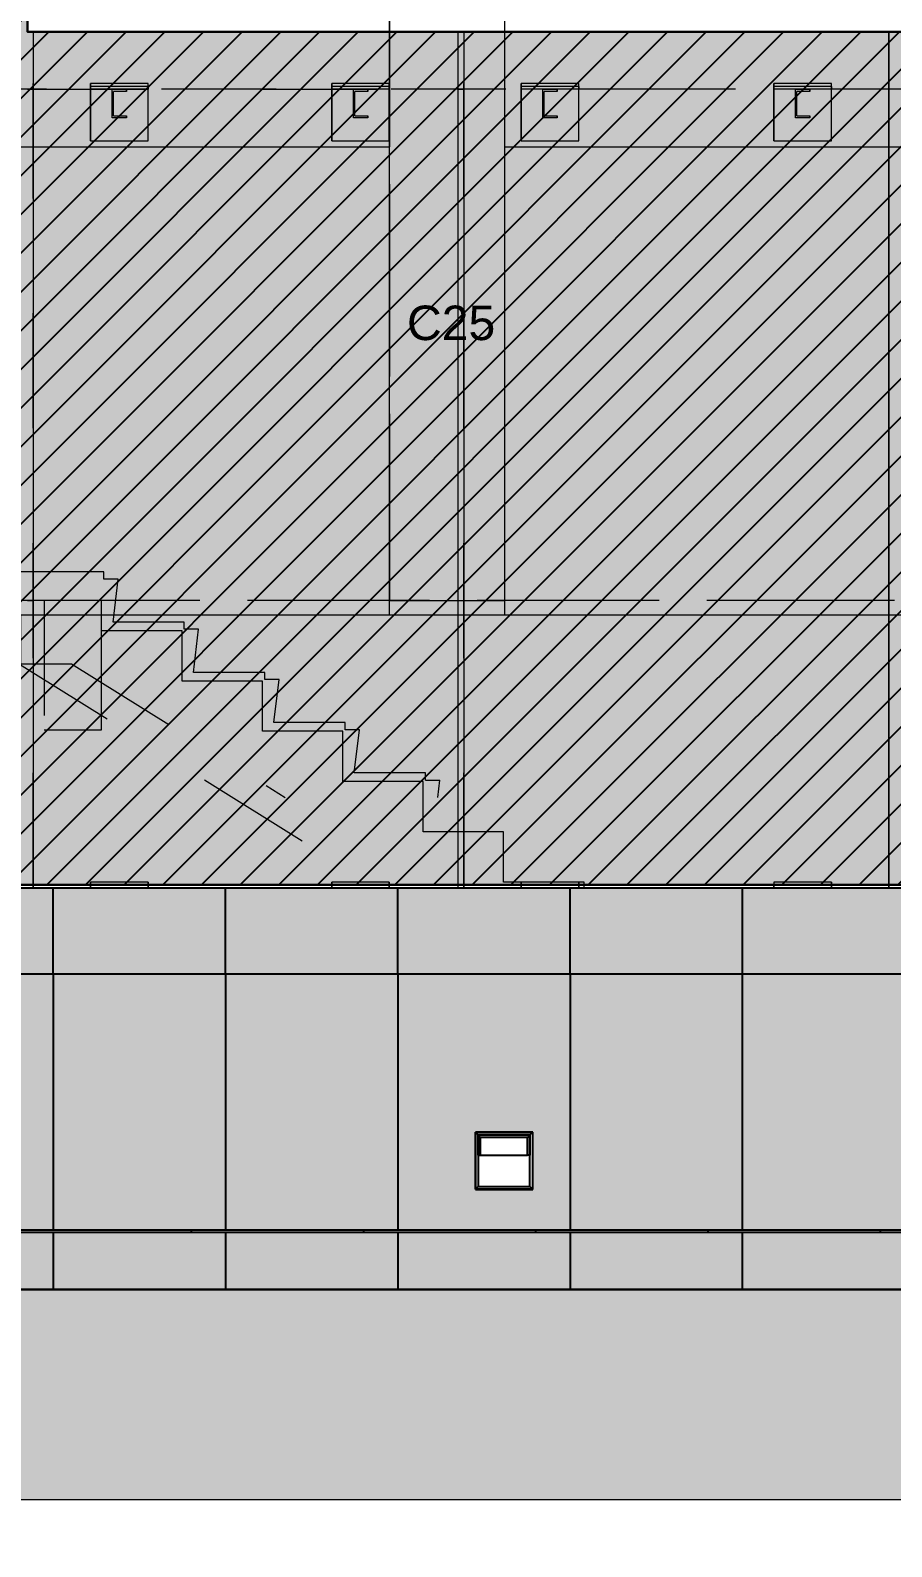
# Model space of a CAD drawing. Header units: millimetres. Extents: x 652937 to 1670132, y 1473552 to 2851037.
# Drawn here: x 836724 to 839724, y 1512327 to 1517605 of the extents above; entities that cross this region are included whole.
import ezdxf
from ezdxf.xclip import XClip

# ---------------------------------------------------------------- set-up
doc = ezdxf.new("R2010")
doc.units = ezdxf.units.MM
doc.header["$XCLIPFRAME"] = 0
for name, pattern in [('TA_GL_005.00000', [13.75, 5, -1.25, 1.25, -1.25, 5]), ('XKITLINE00', [0]), ('XKITLINE02', [4, 2, -2])]:
    doc.linetypes.add(name, pattern=pattern)
doc.layers.get('Defpoints').update_dxf_attribs({"color": 255})
for name, color, linetype in [('000 - 0_HIDE_OBJ_FRAMING_DEF_SUB_1', 1, 'Continuous'), ('000 - 0_SYM_DWG_GRIDLINE_MAIN_COLOR_251', 251, 'Continuous'), ('000 - CONCRETE_COL_WIPEOUT_', 250, 'Continuous'), ('000 - CONCRETE_WALL_MAIN_COLOR_2', 1, 'Continuous'), ('000 - H A T C H', 9, 'Continuous'), ('CVA044__', 2, 'Continuous')]:
    doc.layers.add(name, color=color, linetype=linetype)
for name, color, linetype, lineweight in [('A-230-M_FLOOR', 2, 'Continuous', 25), ('Part', 2, 'Continuous', 0), ('Vertical Circulation', 7, 'Continuous', 9)]:
    doc.layers.add(name, color=color, linetype=linetype, lineweight=lineweight)
doc.styles.add('Arial', font='arial.ttf')
doc.styles.add('TA', font='', dxfattribs={"height": 4.5})
doc.styles.get('TA').set_extended_font_data('Cordia New')
pattern_1 = [(0, (12873.17, 0), (35.282, 70.564), [7.823, -62.741])]

# ---------------------------------------------------------------- blocks, each defined once
blk = doc.blocks.new('*U6164')
at = {"layer": '000 - 0_SYM_DWG_GRIDLINE_MAIN_COLOR_251', "linetype": 'ByBlock', "ltscale": 5}
blk.add_line((200, 0), (-30071, 0), dxfattribs=at)
at = {"style": 'TA', "flags": 1}
blk.add_attdef('LOCATION', (6, -6), '', height=4.5, rotation=270, dxfattribs=at)
blk = doc.blocks.new('W-1-PP18-ST_ENT3_REV02_20260413-044638_PP18_ENT3_ELE2-DIMS-2')
at = {"color": 6, "linetype": 'TA_GL_005.00000', "rotation": 180}
for p in [(-7244, 102450), (-7244, 100920)]:
    blk.add_blockref('*U6164', p, dxfattribs=at)
blk = doc.blocks.new('*A22151706')
at = {"layer": 'Part', "linetype": 'XKITLINE00', "lineweight": 0}
for p, q in [((753.652682, 12.218115), (753.552682, 12.218115)), ((768.652682, 12.218115), (768.552682, 12.218115))]:
    blk.add_line(p, q, dxfattribs=at)
at = {"layer": 'Part', "linetype": 'XKITLINE02', "lineweight": 0}
blk.add_line((768.552682, 12.218115), (753.652682, 12.218115), dxfattribs=at)
blk = doc.blocks.new('*A25782069')
at = {"layer": 'Part', "linetype": 'XKITLINE02', "lineweight": 0}
for p, q in [((752.479236, 12.718115), (752.479227, 12.718115)), ((753.552682, 12.718115), (752.479227, 12.718115)), ((752.479227, 12.718115), (752.479227, 11.968115)), ((754.884227, 12.718115), (753.652682, 12.718115)), ((754.884236, 12.718115), (754.884227, 12.718115)), ((754.884227, 12.593115), (754.884227, 12.718115)), ((754.884236, 12.593115), (754.884227, 12.593115)), ((755.134227, 12.593115), (754.884227, 12.593115)), ((755.044227, 11.843115), (755.134227, 12.593115)), ((755.134236, 12.593115), (755.134227, 12.593115)), ((752.479236, 11.968115), (752.479227, 11.968115)), ((752.479227, 11.968115), (753.429227, 11.968115)), ((753.429236, 11.968115), (753.429227, 11.968115)), ((753.429227, 11.968115), (753.429227, 11.118115)), ((755.044236, 11.843115), (755.044227, 11.843115)), ((756.284227, 11.843115), (755.044227, 11.843115)), ((756.284236, 11.843115), (756.284227, 11.843115)), ((756.284227, 11.718115), (756.284227, 11.843115)), ((756.284236, 11.718115), (756.284227, 11.718115)), ((756.534227, 11.718115), (756.284227, 11.718115)), ((756.444227, 10.968115), (756.534227, 11.718115)), ((756.534236, 11.718115), (756.534227, 11.718115)), ((753.429236, 11.118115), (753.429227, 11.118115)), ((753.429227, 11.118115), (754.31743, 11.118115)), ((754.31744, 11.118115), (754.31743, 11.118115)), ((754.31743, 11.118115), (758.040368, 8.791279)), ((756.444236, 10.968115), (756.444227, 10.968115)), ((757.684227, 10.968115), (756.444227, 10.968115)), ((757.684236, 10.968115), (757.684227, 10.968115)), ((757.684227, 10.843115), (757.684227, 10.968115)), ((757.684236, 10.843115), (757.684227, 10.843115)), ((757.934227, 10.843115), (757.684227, 10.843115)), ((757.844227, 10.093115), (757.934227, 10.843115)), ((757.934236, 10.843115), (757.934227, 10.843115)), ((757.844236, 10.093115), (757.844227, 10.093115)), ((759.084227, 10.093115), (757.844227, 10.093115)), ((759.084236, 10.093115), (759.084227, 10.093115)), ((759.084227, 9.968115), (759.084227, 10.093115)), ((759.084236, 9.968115), (759.084227, 9.968115)), ((759.334227, 9.968115), (759.084227, 9.968115)), ((759.244227, 9.218115), (759.334227, 9.968115)), ((759.334236, 9.968115), (759.334227, 9.968115)), ((759.244236, 9.218115), (759.244227, 9.218115)), ((760.484227, 9.218115), (759.244227, 9.218115)), ((760.484236, 9.218115), (760.484227, 9.218115)), ((760.484227, 9.093115), (760.484227, 9.218115)), ((760.484236, 9.093115), (760.484227, 9.093115)), ((760.484227, 9.093115), (760.734227, 9.093115)), ((760.698006, 8.791279), (760.734227, 9.093115)), ((760.734236, 9.093115), (760.734227, 9.093115))]:
    blk.add_line(p, q, dxfattribs=at)
at = {"layer": 'Part', "linetype": 'XKITLINE00', "lineweight": 0}
blk.add_line((753.652682, 12.718115), (753.552682, 12.718115), dxfattribs=at)
blk = doc.blocks.new('15')
at = {"layer": 'Part', "color": 253, "linetype": 'XKITLINE00', "lineweight": 0}
for points in [[(663602.6229, 1524496.0208), (663602.6229, 1524498.6862), (663601.1429, 1524498.6862), (663601.1429, 1524496.0208)], [(663604.1229, 1524496.0208), (663604.1229, 1524498.6862), (663602.6429, 1524498.6862), (663602.6429, 1524496.0208)]]:
    blk.add_lwpolyline(points, dxfattribs=at)
at = {"lineweight": 0, "xscale": 0.2, "yscale": 0.2, "zscale": 0.2}
for name in ['*A25782069', '*A22151706']:
    blk.add_blockref(name, (663450.4123, 1524494.2626), dxfattribs=at)
blk = doc.blocks.new('W-1-PP18-ST_ENT3_REV02_20260413-214324_PP18_ENT3_SE_ELE4-1')
at = {"layer": 'A-230-M_FLOOR', "color": 4, "lineweight": 9}
for points in [[(15305, 103500), (15305, 114420)], [(15705, 114420), (15705, 103500)]]:
    blk.add_lwpolyline(points, dxfattribs=at)
at = {"layer": 'A-230-M_FLOOR', "color": 3, "lineweight": 9}
blk.add_lwpolyline([(-6890, 97770), (-6890, 102450), (4915, 102450), (4915, 103500), (20210, 103500)], dxfattribs=at)
at = {"layer": 'Part', "color": 1, "linetype": 'XKITLINE00', "lineweight": 0}
for p, q in [((11575, 105130), (15305, 105130)), ((15705, 105130), (19810.3, 105130))]:
    blk.add_line(p, q, dxfattribs=at)
at = {"layer": 'Vertical Circulation', "color": 4, "xscale": 1000, "yscale": 1000, "zscale": 1000}
blk.add_blockref('15', (-663587079.2, -1524393156.2), dxfattribs=at)
at = {"layer": 'CVA044__', "color": 3, "style": 'Arial'}
blk.add_text('C25', height=120, dxfattribs=at).set_placement((15365.5, 104456.7))
blk = doc.blocks.new('*A42894813')
at = {"layer": 'Part', "linetype": 'XKITLINE02', "lineweight": 0}
for p, q in [((110.097119, -110.070099), (74.365186, -110.070099)), ((81.865186, -110.070099), (89.265361, -110.070099)), ((96.765361, -110.070099), (89.365186, -110.070099))]:
    blk.add_line(p, q, dxfattribs=at)
at = {"layer": 'Part', "linetype": 'XKITLINE00', "lineweight": 0}
for p, q in [((81.765361, -110.070099), (81.865186, -110.070099)), ((89.265361, -110.070099), (89.365186, -110.070099)), ((96.865186, -110.070099), (96.765361, -110.070099))]:
    blk.add_line(p, q, dxfattribs=at)
blk = doc.blocks.new('*A42904814')
at = {"layer": 'Part', "linetype": 'XKITLINE02', "lineweight": 0}
for p, q in [((111.597173, -118.970099), (74.365186, -118.970099)), ((96.765361, -118.970099), (81.865186, -118.970099))]:
    blk.add_line(p, q, dxfattribs=at)
at = {"layer": 'Part', "linetype": 'XKITLINE00', "lineweight": 0}
for p, q in [((81.765362, -118.970099), (81.865186, -118.970099)), ((96.865186, -118.970099), (96.765361, -118.970099))]:
    blk.add_line(p, q, dxfattribs=at)
blk = doc.blocks.new('*A42934817')
at = {"layer": 'Part', "linetype": 'XKITLINE02', "lineweight": 0}
for p, q in [((83.057733, -118.970099), (69.122044, -118.970099)), ((83.057191, -119.495099), (83.057191, -118.970099)), ((84.457733, -119.495099), (83.057191, -119.495099)), ((84.457191, -120.370099), (84.457191, -119.495099)), ((81.458691, -119.970099), (100.461741, -131.847007)), ((85.857733, -120.370099), (84.457191, -120.370099)), ((85.857191, -121.245099), (85.857191, -120.370099)), ((87.257733, -121.245099), (85.857191, -121.245099)), ((87.25719, -122.120099), (87.25719, -121.245099)), ((88.657733, -122.120099), (87.25719, -122.120099)), ((88.65719, -122.995099), (88.65719, -122.120099)), ((90.057733, -122.995099), (88.65719, -122.995099)), ((90.05719, -123.870099), (90.05719, -122.995099)), ((91.457733, -123.870099), (90.05719, -123.870099)), ((91.45719, -124.745099), (91.45719, -123.870099)), ((92.857733, -124.745099), (91.45719, -124.745099)), ((92.85719, -125.620099), (92.85719, -124.745099)), ((94.257733, -125.620099), (92.85719, -125.620099)), ((94.25719, -126.495099), (94.25719, -125.620099)), ((95.657733, -126.495099), (94.25719, -126.495099)), ((95.65719, -127.370099), (95.65719, -126.495099)), ((97.057733, -127.370099), (95.65719, -127.370099))]:
    blk.add_line(p, q, dxfattribs=at)
blk = doc.blocks.new('*A42944818')
at = {"layer": 'Part', "linetype": 'XKITLINE00', "lineweight": 0}
for p, q in [((81.865186, -109.070099), (89.265336, -109.070099)), ((81.865186, -109.070099), (81.865186, -123.970099)), ((89.265186, -123.970099), (89.265186, -109.070099)), ((89.265336, -123.970099), (89.265336, -109.070099)), ((81.865186, -123.970099), (89.265336, -123.970099))]:
    blk.add_line(p, q, dxfattribs=at)
at = {"layer": 'Part', "linetype": 'XKITLINE02', "lineweight": 0}
for p, q in [((81.865336, -109.070099), (81.865186, -109.070099)), ((81.865336, -123.970099), (81.865336, -109.070099)), ((81.865186, -123.970099), (81.865336, -123.970099))]:
    blk.add_line(p, q, dxfattribs=at)
blk = doc.blocks.new('*A42954819')
at = {"layer": 'Part', "linetype": 'XKITLINE02', "lineweight": 0}
for p, q in [((83.865366, -123.920099), (82.865226, -123.920099)), ((82.865226, -123.970099), (82.865226, -123.920099)), ((83.865366, -123.970099), (82.865226, -123.970099)), ((82.865366, -123.970099), (82.865366, -123.920099)), ((83.865226, -123.920099), (83.865366, -123.920099)), ((83.865226, -123.970099), (83.865226, -123.920099)), ((83.865366, -123.970099), (83.865226, -123.970099)), ((83.865366, -123.920099), (83.865366, -123.970099))]:
    blk.add_line(p, q, dxfattribs=at)
blk = doc.blocks.new('*A42964820')
at = {"layer": 'Part', "linetype": 'XKITLINE02', "lineweight": 0}
for p, q in [((83.865403, -123.870099), (82.865391, -123.870099)), ((82.865391, -123.870099), (82.865391, -123.970099)), ((82.865403, -124.870099), (82.865403, -123.870099)), ((83.865391, -123.870099), (83.865391, -123.970099)), ((83.865403, -124.870099), (83.865403, -123.870099))]:
    blk.add_line(p, q, dxfattribs=at)
at = {"layer": 'Part', "linetype": 'XKITLINE00', "lineweight": 0}
for p, q in [((82.865391, -123.970099), (82.865391, -124.870099)), ((83.865391, -123.970099), (83.865391, -124.870099)), ((82.865391, -124.870099), (83.865403, -124.870099))]:
    blk.add_line(p, q, dxfattribs=at)
blk = doc.blocks.new('*A42974821')
at = {"layer": 'Part', "linetype": 'XKITLINE02', "lineweight": 0}
for p, q in [((83.057737, -118.970099), (82.057195, -118.970099)), ((82.057195, -118.970099), (82.057195, -121.220099)), ((83.057195, -121.220099), (83.057195, -118.970099)), ((82.057195, -121.220099), (83.057737, -121.220099))]:
    blk.add_line(p, q, dxfattribs=at)
blk = doc.blocks.new('*A42984822')
at = {"layer": 'Part', "linetype": 'XKITLINE02', "lineweight": 0}
for p, q in [((83.865609, -110.020099), (82.865409, -110.020099)), ((82.865409, -110.070099), (82.865409, -110.020099)), ((82.865609, -110.070099), (82.865609, -110.020099)), ((83.865409, -110.020099), (83.865609, -110.020099)), ((83.865409, -110.070099), (83.865409, -110.020099)), ((83.865609, -110.020099), (83.865609, -110.070099)), ((83.865609, -110.070099), (82.865409, -110.070099)), ((83.865609, -110.070099), (83.865409, -110.070099))]:
    blk.add_line(p, q, dxfattribs=at)
blk = doc.blocks.new('*A42994823')
at = {"layer": 'Part', "linetype": 'XKITLINE02', "lineweight": 0}
for p, q in [((83.865368, -109.970099), (82.865356, -109.970099)), ((82.865356, -109.970099), (82.865356, -110.970099)), ((82.865368, -110.970099), (82.865368, -109.970099)), ((83.865356, -110.970099), (83.865356, -109.970099)), ((83.865368, -110.970099), (83.865368, -109.970099)), ((82.865356, -110.970099), (83.865368, -110.970099))]:
    blk.add_line(p, q, dxfattribs=at)
blk = doc.blocks.new('*A44064930')
at = {"layer": 'Part', "linetype": 'XKITLINE00', "lineweight": 0}
for p, q in [((89.365186, -109.070099), (96.765336, -109.070099)), ((89.365186, -109.070099), (89.365186, -123.970099)), ((96.765186, -123.970099), (96.765186, -109.070099)), ((96.765336, -109.070099), (96.765336, -123.970099)), ((96.765336, -123.970099), (89.365186, -123.970099))]:
    blk.add_line(p, q, dxfattribs=at)
at = {"layer": 'Part', "linetype": 'XKITLINE02', "lineweight": 0}
for p, q in [((89.365336, -109.070099), (89.365186, -109.070099)), ((89.365336, -123.970099), (89.365336, -109.070099)), ((89.365186, -123.970099), (89.365336, -123.970099))]:
    blk.add_line(p, q, dxfattribs=at)
blk = doc.blocks.new('*A44074931')
at = {"layer": 'Part', "linetype": 'XKITLINE02', "lineweight": 0}
for p, q in [((95.765366, -123.920099), (94.765226, -123.920099)), ((94.765226, -123.970099), (94.765226, -123.920099)), ((95.765366, -123.970099), (94.765226, -123.970099)), ((94.765366, -123.970099), (94.765366, -123.920099)), ((95.765226, -123.920099), (95.765366, -123.920099)), ((95.765226, -123.970099), (95.765226, -123.920099)), ((95.765366, -123.970099), (95.765226, -123.970099)), ((95.765366, -123.920099), (95.765366, -123.970099))]:
    blk.add_line(p, q, dxfattribs=at)
blk = doc.blocks.new('*A44084932')
at = {"layer": 'Part', "linetype": 'XKITLINE00', "lineweight": 0}
for p, q in [((90.740268, -124.470099), (90.740268, -123.970099)), ((90.765268, -124.007599), (90.990268, -124.007599)), ((90.765268, -124.007599), (90.765268, -124.432599)), ((90.765409, -124.432599), (90.765409, -124.007599)), ((90.990268, -124.007599), (90.990268, -123.970099)), ((90.990409, -124.007599), (90.990268, -124.007599)), ((90.990268, -124.007599), (90.990409, -124.007599)), ((90.990409, -123.970099), (90.990409, -124.007599)), ((90.740268, -124.470099), (90.990268, -124.470099)), ((90.765268, -124.432599), (90.990268, -124.432599)), ((90.990268, -124.432599), (90.990409, -124.432599)), ((90.990409, -124.432599), (90.990268, -124.432599)), ((90.990268, -124.470099), (90.990268, -124.432599)), ((90.990409, -124.470099), (90.990268, -124.470099)), ((90.990268, -124.470099), (90.990409, -124.470099)), ((90.990409, -124.432599), (90.990409, -124.470099))]:
    blk.add_line(p, q, dxfattribs=at)
at = {"layer": 'Part', "linetype": 'XKITLINE02', "lineweight": 0}
for p, q in [((90.740268, -123.970099), (90.990409, -123.970099)), ((90.740409, -124.470099), (90.740409, -123.970099))]:
    blk.add_line(p, q, dxfattribs=at)
blk = doc.blocks.new('*A44094933')
at = {"layer": 'Part', "linetype": 'XKITLINE02', "lineweight": 0}
for p, q in [((91.365366, -123.920099), (90.365226, -123.920099)), ((90.365226, -123.970099), (90.365226, -123.920099)), ((91.365366, -123.970099), (90.365226, -123.970099)), ((90.365366, -123.970099), (90.365366, -123.920099)), ((91.365226, -123.920099), (91.365366, -123.920099)), ((91.365226, -123.970099), (91.365226, -123.920099)), ((91.365366, -123.970099), (91.365226, -123.970099)), ((91.365366, -123.920099), (91.365366, -123.970099))]:
    blk.add_line(p, q, dxfattribs=at)
blk = doc.blocks.new('*A44104934')
at = {"layer": 'Part', "linetype": 'XKITLINE02', "lineweight": 0}
for p, q in [((95.765403, -123.870099), (94.765391, -123.870099)), ((94.765391, -123.870099), (94.765391, -123.970099)), ((94.765403, -123.870099), (94.765403, -124.870099)), ((95.765391, -123.870099), (95.765391, -123.970099)), ((95.765403, -124.870099), (95.765403, -123.870099))]:
    blk.add_line(p, q, dxfattribs=at)
at = {"layer": 'Part', "linetype": 'XKITLINE00', "lineweight": 0}
for p, q in [((94.765391, -123.970099), (94.765391, -124.870099)), ((95.765391, -123.970099), (95.765391, -124.870099)), ((94.765391, -124.870099), (95.765403, -124.870099))]:
    blk.add_line(p, q, dxfattribs=at)
blk = doc.blocks.new('*A44114935')
at = {"layer": 'Part', "linetype": 'XKITLINE02', "lineweight": 0}
for p, q in [((91.365403, -123.870099), (90.365391, -123.870099)), ((90.365391, -123.870099), (90.365391, -123.970099)), ((90.365403, -124.870099), (90.365403, -123.870099)), ((91.365391, -123.870099), (91.365391, -123.970099)), ((91.365403, -124.870099), (91.365403, -123.870099))]:
    blk.add_line(p, q, dxfattribs=at)
at = {"layer": 'Part', "linetype": 'XKITLINE00', "lineweight": 0}
for p, q in [((90.365391, -123.970099), (90.365391, -124.870099)), ((91.365391, -123.970099), (91.365391, -124.870099)), ((90.365391, -124.870099), (91.365403, -124.870099))]:
    blk.add_line(p, q, dxfattribs=at)
blk = doc.blocks.new('*A44404964')
at = {"layer": 'Part', "linetype": 'XKITLINE00', "lineweight": 0}
for p, q in [((88.071867, -99.720099), (88.071867, -109.070099)), ((88.071867, -99.720099), (90.071867, -99.720099)), ((90.071867, -99.720099), (90.071867, -109.070099)), ((90.072117, -102.720099), (90.072117, -108.070099)), ((89.265361, -118.970099), (89.365186, -118.970099))]:
    blk.add_line(p, q, dxfattribs=at)
at = {"layer": 'Part', "linetype": 'XKITLINE02', "lineweight": 0}
for p, q in [((88.072117, -99.720099), (88.072117, -118.970099)), ((90.071867, -99.720099), (90.072117, -99.720099)), ((90.071867, -99.720099), (90.072117, -99.720099)), ((90.072117, -99.720099), (90.072117, -102.720099)), ((90.072117, -108.070099), (90.072117, -118.970099)), ((88.071867, -109.070099), (88.071867, -118.970099)), ((90.071867, -109.070099), (90.071867, -118.970099)), ((88.071867, -118.970099), (89.265361, -118.970099)), ((89.365361, -118.970099), (89.365186, -118.970099)), ((89.365186, -118.970099), (90.072117, -118.970099)), ((90.071867, -118.970099), (90.072117, -118.970099))]:
    blk.add_line(p, q, dxfattribs=at)
blk = doc.blocks.new('*A44414965')
at = {"layer": 'Part', "linetype": 'XKITLINE02', "lineweight": 0}
for p, q in [((91.365368, -109.970099), (90.365356, -109.970099)), ((90.365356, -109.970099), (90.365356, -110.970099)), ((90.365368, -110.970099), (90.365368, -109.970099)), ((91.365356, -110.970099), (91.365356, -109.970099)), ((91.365368, -110.970099), (91.365368, -109.970099)), ((90.365356, -110.970099), (91.365368, -110.970099))]:
    blk.add_line(p, q, dxfattribs=at)
blk = doc.blocks.new('*A44424966')
at = {"layer": 'Part', "linetype": 'XKITLINE02', "lineweight": 0}
for p, q in [((95.765368, -109.970099), (94.765356, -109.970099)), ((94.765356, -109.970099), (94.765356, -110.970099)), ((94.765368, -110.970099), (94.765368, -109.970099)), ((95.765356, -110.970099), (95.765356, -109.970099)), ((95.765368, -110.970099), (95.765368, -109.970099)), ((94.765356, -110.970099), (95.765368, -110.970099))]:
    blk.add_line(p, q, dxfattribs=at)
blk = doc.blocks.new('*A44434967')
at = {"layer": 'Part', "linetype": 'XKITLINE02', "lineweight": 0}
for p, q in [((91.365609, -110.020099), (90.365409, -110.020099)), ((90.365409, -110.070099), (90.365409, -110.020099)), ((90.365609, -110.070099), (90.365609, -110.020099)), ((91.365409, -110.020099), (91.365609, -110.020099)), ((91.365409, -110.070099), (91.365409, -110.020099)), ((91.365609, -110.020099), (91.365609, -110.070099)), ((91.365609, -110.070099), (90.365409, -110.070099)), ((91.365609, -110.070099), (91.365409, -110.070099))]:
    blk.add_line(p, q, dxfattribs=at)
blk = doc.blocks.new('*A44444968')
at = {"layer": 'Part', "linetype": 'XKITLINE02', "lineweight": 0}
for p, q in [((95.765609, -110.020099), (94.765408, -110.020099)), ((94.765408, -110.070099), (94.765408, -110.020099)), ((94.765609, -110.070099), (94.765609, -110.020099)), ((95.765408, -110.020099), (95.765609, -110.020099)), ((95.765408, -110.070099), (95.765408, -110.020099)), ((95.765609, -110.020099), (95.765609, -110.070099)), ((95.765609, -110.070099), (94.765408, -110.070099)), ((95.765609, -110.070099), (95.765408, -110.070099))]:
    blk.add_line(p, q, dxfattribs=at)
blk = doc.blocks.new('*A44454969')
at = {"layer": 'Part', "linetype": 'XKITLINE02', "lineweight": 0}
for p, q in [((90.740383, -110.070099), (90.990524, -110.070099)), ((90.740383, -110.570099), (90.740383, -110.070099)), ((90.740524, -110.570099), (90.740524, -110.070099)), ((90.990524, -110.107599), (90.765383, -110.107599)), ((90.765383, -110.532599), (90.765383, -110.107599)), ((90.765524, -110.532599), (90.765524, -110.107599)), ((90.990383, -110.107599), (90.990383, -110.070099)), ((90.990524, -110.070099), (90.990524, -110.107599)), ((90.990524, -110.570099), (90.740383, -110.570099)), ((90.765383, -110.532599), (90.990524, -110.532599)), ((90.990383, -110.570099), (90.990383, -110.532599)), ((90.990524, -110.532599), (90.990524, -110.570099))]:
    blk.add_line(p, q, dxfattribs=at)
blk = doc.blocks.new('*A44464970')
at = {"layer": 'Part', "linetype": 'XKITLINE02', "lineweight": 0}
for p, q in [((95.140383, -110.070099), (95.390524, -110.070099)), ((95.140383, -110.570099), (95.140383, -110.070099)), ((95.140524, -110.570099), (95.140524, -110.070099)), ((95.390524, -110.107599), (95.165383, -110.107599)), ((95.165383, -110.532599), (95.165383, -110.107599)), ((95.165524, -110.532599), (95.165524, -110.107599)), ((95.390383, -110.107599), (95.390383, -110.070099)), ((95.390524, -110.070099), (95.390524, -110.107599)), ((95.390524, -110.570099), (95.140383, -110.570099)), ((95.165383, -110.532599), (95.390524, -110.532599)), ((95.390383, -110.570099), (95.390383, -110.532599)), ((95.390524, -110.532599), (95.390524, -110.570099))]:
    blk.add_line(p, q, dxfattribs=at)
blk = doc.blocks.new('*A44474971')
at = {"layer": 'Part', "linetype": 'XKITLINE02', "lineweight": 0}
for p, q in [((87.440384, -110.070099), (87.690524, -110.070099)), ((87.440384, -110.570099), (87.440384, -110.070099)), ((87.440524, -110.570099), (87.440524, -110.070099)), ((87.690524, -110.107599), (87.465384, -110.107599)), ((87.465384, -110.532599), (87.465384, -110.107599)), ((87.465524, -110.532599), (87.465524, -110.107599)), ((87.690384, -110.107599), (87.690384, -110.070099)), ((87.690524, -110.070099), (87.690524, -110.107599)), ((87.690524, -110.570099), (87.440384, -110.570099)), ((87.465384, -110.532599), (87.690524, -110.532599)), ((87.690384, -110.570099), (87.690384, -110.532599)), ((87.690524, -110.532599), (87.690524, -110.570099))]:
    blk.add_line(p, q, dxfattribs=at)
blk = doc.blocks.new('*A44484972')
at = {"layer": 'Part', "linetype": 'XKITLINE02', "lineweight": 0}
for p, q in [((88.065609, -110.020099), (87.065409, -110.020099)), ((87.065409, -110.070099), (87.065409, -110.020099)), ((87.065609, -110.070099), (87.065609, -110.020099)), ((88.065409, -110.020099), (88.065609, -110.020099)), ((88.065409, -110.070099), (88.065409, -110.020099)), ((88.065609, -110.020099), (88.065609, -110.070099)), ((88.065609, -110.070099), (87.065409, -110.070099)), ((88.065609, -110.070099), (88.065409, -110.070099))]:
    blk.add_line(p, q, dxfattribs=at)
blk = doc.blocks.new('*A44494973')
at = {"layer": 'Part', "linetype": 'XKITLINE02', "lineweight": 0}
for p, q in [((88.065368, -109.970099), (87.065356, -109.970099)), ((87.065356, -109.970099), (87.065356, -110.970099)), ((87.065368, -110.970099), (87.065368, -109.970099)), ((88.065356, -110.970099), (88.065356, -109.970099)), ((88.065368, -110.970099), (88.065368, -109.970099)), ((87.065356, -110.970099), (88.065368, -110.970099))]:
    blk.add_line(p, q, dxfattribs=at)
blk = doc.blocks.new('*A44504974')
at = {"layer": 'Part', "linetype": 'XKITLINE02', "lineweight": 0}
for p, q in [((83.240384, -110.070099), (83.490524, -110.070099)), ((83.240384, -110.570099), (83.240384, -110.070099)), ((83.240524, -110.570099), (83.240524, -110.070099)), ((83.490524, -110.107599), (83.265384, -110.107599)), ((83.265384, -110.532599), (83.265384, -110.107599)), ((83.265524, -110.532599), (83.265524, -110.107599)), ((83.490384, -110.107599), (83.490384, -110.070099)), ((83.490524, -110.070099), (83.490524, -110.107599)), ((83.490524, -110.570099), (83.240384, -110.570099)), ((83.265384, -110.532599), (83.490524, -110.532599)), ((83.490384, -110.570099), (83.490384, -110.532599)), ((83.490524, -110.532599), (83.490524, -110.570099))]:
    blk.add_line(p, q, dxfattribs=at)
blk = doc.blocks.new('*A44584982')
at = {"layer": 'Part', "linetype": 'XKITLINE02', "lineweight": 0}
for p, q in [((88.065366, -123.920099), (87.065226, -123.920099)), ((87.065226, -123.970099), (87.065226, -123.920099)), ((88.065366, -123.970099), (87.065226, -123.970099)), ((87.065366, -123.970099), (87.065366, -123.920099)), ((88.065226, -123.920099), (88.065366, -123.920099)), ((88.065226, -123.970099), (88.065226, -123.920099)), ((88.065366, -123.970099), (88.065226, -123.970099)), ((88.065366, -123.920099), (88.065366, -123.970099))]:
    blk.add_line(p, q, dxfattribs=at)
blk = doc.blocks.new('*A44594983')
at = {"layer": 'Part', "linetype": 'XKITLINE00', "lineweight": 0}
for p, q in [((87.440268, -124.470099), (87.440268, -123.970099)), ((87.690409, -124.007599), (87.465268, -124.007599)), ((87.465268, -124.432599), (87.465268, -124.007599)), ((87.465409, -124.432599), (87.465409, -124.007599)), ((87.690268, -124.007599), (87.690268, -123.970099)), ((87.690409, -123.970099), (87.690409, -124.007599)), ((87.690409, -124.470099), (87.440268, -124.470099)), ((87.465268, -124.432599), (87.690409, -124.432599)), ((87.690268, -124.470099), (87.690268, -124.432599)), ((87.690409, -124.432599), (87.690409, -124.470099))]:
    blk.add_line(p, q, dxfattribs=at)
at = {"layer": 'Part', "linetype": 'XKITLINE02', "lineweight": 0}
for p, q in [((87.440268, -123.970099), (87.690409, -123.970099)), ((87.440409, -124.470099), (87.440409, -123.970099))]:
    blk.add_line(p, q, dxfattribs=at)
blk = doc.blocks.new('*A44604984')
at = {"layer": 'Part', "linetype": 'XKITLINE00', "lineweight": 0}
for p, q in [((83.240268, -124.470099), (83.240268, -123.970099)), ((83.490409, -124.007599), (83.265268, -124.007599)), ((83.265268, -124.432599), (83.265268, -124.007599)), ((83.265409, -124.432599), (83.265409, -124.007599)), ((83.490268, -124.007599), (83.490268, -123.970099)), ((83.490409, -123.970099), (83.490409, -124.007599)), ((83.490409, -124.470099), (83.240268, -124.470099)), ((83.265268, -124.432599), (83.490409, -124.432599)), ((83.490268, -124.470099), (83.490268, -124.432599)), ((83.490409, -124.432599), (83.490409, -124.470099))]:
    blk.add_line(p, q, dxfattribs=at)
at = {"layer": 'Part', "linetype": 'XKITLINE02', "lineweight": 0}
for p, q in [((83.240268, -123.970099), (83.490409, -123.970099)), ((83.240409, -124.470099), (83.240409, -123.970099))]:
    blk.add_line(p, q, dxfattribs=at)
blk = doc.blocks.new('*A44614985')
at = {"layer": 'Part', "linetype": 'XKITLINE02', "lineweight": 0}
for p, q in [((88.065403, -123.870099), (87.065391, -123.870099)), ((87.065391, -123.870099), (87.065391, -123.970099)), ((87.065403, -124.870099), (87.065403, -123.870099)), ((88.065391, -123.870099), (88.065391, -123.970099)), ((88.065403, -124.870099), (88.065403, -123.870099))]:
    blk.add_line(p, q, dxfattribs=at)
at = {"layer": 'Part', "linetype": 'XKITLINE00', "lineweight": 0}
for p, q in [((87.065391, -123.970099), (87.065391, -124.870099)), ((88.065391, -123.970099), (88.065391, -124.870099)), ((87.065391, -124.870099), (88.065403, -124.870099))]:
    blk.add_line(p, q, dxfattribs=at)
blk = doc.blocks.new('*A44624986')
at = {"layer": 'Part', "linetype": 'XKITLINE00', "lineweight": 0}
for p, q in [((95.140268, -124.470099), (95.140268, -123.970099)), ((95.165268, -124.007599), (95.390268, -124.007599)), ((95.165268, -124.007599), (95.165268, -124.432599)), ((95.165408, -124.432599), (95.165408, -124.007599)), ((95.390268, -124.007599), (95.390268, -123.970099)), ((95.390408, -124.007599), (95.390268, -124.007599)), ((95.390268, -124.007599), (95.390408, -124.007599)), ((95.390408, -123.970099), (95.390408, -124.007599)), ((95.140268, -124.470099), (95.390268, -124.470099)), ((95.165268, -124.432599), (95.390268, -124.432599)), ((95.390268, -124.432599), (95.390408, -124.432599)), ((95.390408, -124.432599), (95.390268, -124.432599)), ((95.390268, -124.470099), (95.390268, -124.432599)), ((95.390408, -124.470099), (95.390268, -124.470099)), ((95.390268, -124.470099), (95.390408, -124.470099)), ((95.390408, -124.432599), (95.390408, -124.470099))]:
    blk.add_line(p, q, dxfattribs=at)
at = {"layer": 'Part', "linetype": 'XKITLINE02', "lineweight": 0}
for p, q in [((95.140268, -123.970099), (95.390408, -123.970099)), ((95.140408, -124.470099), (95.140408, -123.970099))]:
    blk.add_line(p, q, dxfattribs=at)
blk = doc.blocks.new('W-1-PP18-ST_ENT3_REV02_20260413-214457_PP18_ENT3_SE_ELE4-2')
at = {"lineweight": 0, "xscale": 200, "yscale": 200, "zscale": 200}
for name in ['*A44404964', '*A42894813', '*A42944818', '*A44064930', '*A42994823', '*A42984822', '*A44504974', '*A44494973', '*A44484972', '*A44474971', '*A44414965', '*A44434967', '*A44454969', '*A44424966', '*A44444968', '*A44464970', '*A42904814', '*A42934817', '*A42974821', '*A42954819', '*A42964820', '*A44584982', '*A44614985', '*A44094933', '*A44114935', '*A44074931', '*A44104934', '*A44604984', '*A44594983', '*A44084932', '*A44624986']:
    blk.add_blockref(name, (-2309.3778, 127344.0198), dxfattribs=at)
blk = doc.blocks.new('*U7583')
blk.add_wipeout([(3262.6, -11470), (3262.6, -12310), (3000, -12310), (3000, -8620), (0, -8620), (0, 0), (7480, 0), (7480, -9340), (13872, -9340), (13872, -12310), (4562.6, -12310), (4562.6, -11470)])
at = {"layer": '000 - H A T C H'}
h = blk.add_hatch(dxfattribs=at)
h.set_pattern_fill('AR-CONC', color=8, scale=0.05)
h.paths.add_polyline_path([(7480, 0), (0, 0), (0, -8620), (3000, -8620), (3000, -12310), (3262.6, -12310), (3262.6, -11470), (4562.6, -11470), (4562.6, -12310), (13872, -12310), (13872, -9340), (7480, -9340)])
at = {"layer": '000 - CONCRETE_COL_WIPEOUT_', "color": 0}
blk.add_lwpolyline([(3262.6, -11470), (3262.6, -12310), (3000, -12310), (3000, -8620), (0, -8620), (0, 0), (7480, 0), (7480, -9340), (13872, -9340), (13872, -12310), (4562.6, -12310), (4562.6, -11470)], close=True, dxfattribs=at)
blk = doc.blocks.new('A$Ccc5d2e7b')
at = {"layer": '000 - CONCRETE_WALL_MAIN_COLOR_2'}
blk.add_blockref('*U7583', (0, 0), dxfattribs=at)
at = {"layer": '000 - H A T C H'}
h = blk.add_hatch(dxfattribs=at)
h.set_pattern_fill('ANSI31', color=1, scale=30)
h.set_pattern_definition([(45, (-88709.82, -145266.49), (-67.35192, 67.35192), [])])
h.paths.add_polyline_path([(4562.6, -11470), (4562.6, -12310), (13872, -12310), (13872, -9340), (7480, -9340), (7480, 0), (0, 0), (0, -8620), (3000, -8620), (3000, -12310), (3262.6, -12310), (3262.6, -11470)])
at = {"color": 6}
blk.add_lwpolyline([(0, 0), (0, -8620), (3000, -8620), (3000, -12310), (3262.7, -12310), (3262.6, -11470), (4562.6, -11470), (4562.6, -12310), (13872, -12310), (13872, -9340), (7480, -9340), (7480, 0)], close=True, dxfattribs=at)
blk = doc.blocks.new('DPA_LIGHTING_WALL MOUNT_WLL711_A - PASITO_Asymmetrical 150_x90_-23669881-ENT 3 ELE-4 Sheet')
at = {"layer": '000 - 0_HIDE_OBJ_FRAMING_DEF_SUB_1'}
for p, q in [((200752.1, 101700), (200552.1, 101700)), ((200552.1, 101700), (200552.1, 101500)), ((200553.1, 101501), (200553.1, 101699)), ((200562.1, 101690), (200553.1, 101699)), ((200553.1, 101699), (200751.1, 101699)), ((200562.1, 101690), (200562.1, 101510)), ((200742.1, 101690), (200562.1, 101690)), ((200562.1, 101690), (200742.1, 101690)), ((200562.1, 101690), (200569.3, 101681)), ((200562.1, 101619.5), (200562.1, 101690)), ((200734.3, 101681), (200569.3, 101681)), ((200569.3, 101681), (200569.3, 101619.4)), ((200734.3, 101681), (200742.1, 101690)), ((200734.3, 101619.4), (200734.3, 101681)), ((200751.1, 101699), (200742.1, 101690)), ((200742.1, 101510), (200742.1, 101690)), ((200742.1, 101690), (200742.1, 101619.5)), ((200751.1, 101699), (200751.1, 101501)), ((200752.1, 101500), (200752.1, 101700)), ((200562.1, 101619.5), (200569.3, 101619.4)), ((200569.3, 101619.4), (200734.3, 101619.4)), ((200742.1, 101619.5), (200734.3, 101619.4)), ((200553.1, 101501), (200562.1, 101510)), ((200562.1, 101510), (200742.1, 101510)), ((200751.1, 101501), (200742.1, 101510)), ((200552.1, 101500), (200752.1, 101500)), ((200751.1, 101501), (200553.1, 101501))]:
    blk.add_line(p, q, dxfattribs=at)
blk = doc.blocks.new('C-1-PP18-AR-2341-02-C_20260414-001432_PP18_ENT3_EX_ELE4')
blk.add_wipeout([(11126.3, 102550), (11126.3, 103400), (9826.3, 103400), (9826.3, 102550), (9476.3, 102550), (9476.3, 105550), (-7090, 105550), (-7090, 101150), (20260, 101150), (20260, 102550)])
at = {"layer": '000 - 0_HIDE_OBJ_FRAMING_DEF_SUB_1'}
h = blk.add_hatch(dxfattribs=at)
h.set_pattern_fill('FP_6', color=256, style=0, pattern_type=2)
h.set_pattern_definition(pattern_1)
h.paths.add_polyline_path([(15422.4, 102250), (20109, 102250), (20109, 102550), (11126.3, 102550), (11126.3, 102250), (15336.3, 102250)])
h.paths.add_polyline_path([(9741.8, 102250), (9826.3, 102250), (9826.3, 102550), (9626.3, 102550), (9626.3, 102250), (9676.3, 102250)])
h = blk.add_hatch(dxfattribs=at)
h.set_pattern_fill('FP_19', color=256, style=0, pattern_type=2)
h.set_pattern_definition([(90, (20203.65, 101150), (-600, 4e-14), [])])
h.paths.add_polyline_path([(15422.4, 102250), (20109, 102250), (20109, 102550), (11126.3, 102550), (11126.3, 102250), (15336.3, 102250)])
h.paths.add_polyline_path([(9741.8, 102250), (9826.3, 102250), (9826.3, 102550), (9626.3, 102550), (9626.3, 102250), (9676.3, 102250)])
h = blk.add_hatch(dxfattribs=at)
h.set_pattern_fill('FP_6', color=256, style=0, pattern_type=2)
h.set_pattern_definition(pattern_1)
h.paths.add_polyline_path([(11253.9, 101150), (11253.9, 101150), (11253.9, 101153.4)])
h.paths.add_polyline_path([(11273.9, 101150), (11274, 101150), (11273.9, 101153.4)])
h.paths.add_polyline_path([(20156.2, 101155), (20160, 101155), (20160, 101350), (11126.3, 101350), (11126.3, 101155), (20156, 101155)])
h.paths.add_polyline_path([(13507.3, 101360), (20160, 101360), (20160, 102250), (11126.3, 102250), (11126.3, 101360), (13485.8, 101360)])
h.paths.add_polyline_path([(19381.5, 101500), (19198.6, 101500), (19198.6, 101810), (19408.6, 101810), (19408.6, 101500)])
h.paths.add_polyline_path([(18693, 101501), (18604.7, 101501), (18604.7, 101699), (18802.7, 101699), (18802.7, 101501), (18728.8, 101501)])
h.paths.add_polyline_path([(15604.7, 101501), (15604.7, 101699), (15802.7, 101699), (15802.7, 101501), (15613.7, 101501)])
h.paths.add_polyline_path([(12604.7, 101501), (12604.7, 101699), (12802.7, 101699), (12802.7, 101501), (12613.7, 101501)])
h.paths.add_polyline_path([(18113.6, 101819.8), (18098.6, 101820.9), (18095, 101821.4), (18081.9, 101830.9), (18076.9, 101846.7), (18076.8, 101848), (18076, 101854.2), (18078, 101861.3), (18079.1, 101862), (18079.3, 101861.3), (18081.9, 101869.1), (18089.3, 101875.6), (18092, 101876.5), (18095, 101878.6), (18113.7, 101880.1), (18114.2, 101879.1), (18117.7, 101878.6), (18130.8, 101869.1), (18135.8, 101853.3), (18135.9, 101852), (18136.9, 101847.2), (18134.8, 101838.7), (18133.5, 101838.3), (18132.9, 101836.8), (18130.8, 101830.9), (18123.5, 101824.4), (18120.7, 101823.5), (18117.7, 101821.4), (18113.7, 101819.9)])
h.paths.add_polyline_path([(18103.1, 102006.1), (18097.9, 102007.7), (18097.5, 102023.1), (18097.1, 102023.8), (18090.5, 102025.5), (18088.1, 102027), (18089.2, 102036.5), (18090.9, 102038.6), (18089.3, 102040.8), (18087.4, 102045.2), (18086.8, 102050), (18087.5, 102054.9), (18090.5, 102060.8), (18092.2, 102063.1), (18096, 102066.5), (18093.2, 102066.5), (18094.3, 102078.1), (18098.7, 102085), (18102.1, 102085), (18102.1, 102087), (18105.5, 102087), (18106.4, 102085), (18109, 102085), (18114.5, 102078.1), (18120.8, 102077.1), (18118.7, 102073.4), (18118.3, 102072.3), (18118.7, 102071.2), (18119.9, 102070.8), (18121.3, 102071.9), (18123.3, 102073.1), (18123.3, 102072.7), (18124.8, 102073.1), (18124.8, 102071.5), (18123.3, 102071.5), (18123.8, 102053.9), (18125.1, 102053.9), (18123.6, 102048.9), (18125.1, 102046.2), (18123.3, 102045.2), (18122.2, 102034.8), (18121, 102035.1), (18119.7, 102038.7), (18118.1, 102034.8), (18116.9, 102026.2), (18113.9, 102024.2), (18108.9, 102022.7), (18108.1, 102013.5), (18108.9, 102013.2), (18108, 102006.9), (18103.1, 102006.1)])
h.paths.add_polyline_path([(18116.1, 102064.8), (18116.1, 102066.5), (18114.5, 102066), (18115.4, 102065.3)])
h.paths.add_polyline_path([(18120.2, 102073.7), (18121.2, 102077.9), (18122.3, 102077.4), (18120.2, 102073.8)])
h.paths.add_polyline_path([(18116.1, 102074.4), (18115.4, 102075.8), (18114.6, 102075.8)])
h = blk.add_hatch(dxfattribs=at)
h.set_pattern_fill('FP_17', color=256, style=0, pattern_type=2)
h.set_pattern_definition([(90, (20204.7, 101150), (-600, 4e-14), [])])
h.paths.add_polyline_path([(11253.9, 101150), (11253.9, 101150), (11253.9, 101153.4)])
h.paths.add_polyline_path([(11273.9, 101150), (11274, 101150), (11273.9, 101153.4)])
h.paths.add_polyline_path([(20156.2, 101155), (20160, 101155), (20160, 101350), (11126.3, 101350), (11126.3, 101155), (20156, 101155)])
h.paths.add_polyline_path([(13507.3, 101360), (20160, 101360), (20160, 102250), (11126.3, 102250), (11126.3, 101360), (13485.8, 101360)])
h.paths.add_polyline_path([(19381.5, 101500), (19198.6, 101500), (19198.6, 101810), (19408.6, 101810), (19408.6, 101500)])
h.paths.add_polyline_path([(18693, 101501), (18604.7, 101501), (18604.7, 101699), (18802.7, 101699), (18802.7, 101501), (18728.8, 101501)])
h.paths.add_polyline_path([(15604.7, 101501), (15604.7, 101699), (15802.7, 101699), (15802.7, 101501), (15613.7, 101501)])
h.paths.add_polyline_path([(12604.7, 101501), (12604.7, 101699), (12802.7, 101699), (12802.7, 101501), (12613.7, 101501)])
h.paths.add_polyline_path([(18113.6, 101819.8), (18098.6, 101820.9), (18095, 101821.4), (18081.9, 101830.9), (18076.9, 101846.7), (18076.8, 101848), (18076, 101854.2), (18078, 101861.3), (18079.1, 101862), (18079.3, 101861.3), (18081.9, 101869.1), (18089.3, 101875.6), (18092, 101876.5), (18095, 101878.6), (18113.7, 101880.1), (18114.2, 101879.1), (18117.7, 101878.6), (18130.8, 101869.1), (18135.8, 101853.3), (18135.9, 101852), (18136.9, 101847.2), (18134.8, 101838.7), (18133.5, 101838.3), (18132.9, 101836.8), (18130.8, 101830.9), (18123.5, 101824.4), (18120.7, 101823.5), (18117.7, 101821.4), (18113.7, 101819.9)])
h.paths.add_polyline_path([(18103.1, 102006.1), (18097.9, 102007.7), (18097.5, 102023.1), (18097.1, 102023.8), (18090.5, 102025.5), (18088.1, 102027), (18089.2, 102036.5), (18090.9, 102038.6), (18089.3, 102040.8), (18087.4, 102045.2), (18086.8, 102050), (18087.5, 102054.9), (18090.5, 102060.8), (18092.2, 102063.1), (18096, 102066.5), (18093.2, 102066.5), (18094.3, 102078.1), (18098.7, 102085), (18102.1, 102085), (18102.1, 102087), (18105.5, 102087), (18106.4, 102085), (18109, 102085), (18114.5, 102078.1), (18120.8, 102077.1), (18118.7, 102073.4), (18118.3, 102072.3), (18118.7, 102071.2), (18119.9, 102070.8), (18121.3, 102071.9), (18123.3, 102073.1), (18123.3, 102072.7), (18124.8, 102073.1), (18124.8, 102071.5), (18123.3, 102071.5), (18123.8, 102053.9), (18125.1, 102053.9), (18123.6, 102048.9), (18125.1, 102046.2), (18123.3, 102045.2), (18122.2, 102034.8), (18121, 102035.1), (18119.7, 102038.7), (18118.1, 102034.8), (18116.9, 102026.2), (18113.9, 102024.2), (18108.9, 102022.7), (18108.1, 102013.5), (18108.9, 102013.2), (18108, 102006.9), (18103.1, 102006.1)])
h.paths.add_polyline_path([(18116.1, 102064.8), (18116.1, 102066.5), (18114.5, 102066), (18115.4, 102065.3)])
h.paths.add_polyline_path([(18120.2, 102073.7), (18121.2, 102077.9), (18122.3, 102077.4), (18120.2, 102073.8)])
h.paths.add_polyline_path([(18116.1, 102074.4), (18115.4, 102075.8), (18114.6, 102075.8)])
h = blk.add_hatch(dxfattribs=at)
h.set_pattern_fill('FP_18', color=256, style=0, pattern_type=2)
h.set_pattern_definition([(90, (20085, 101150), (-600, 4e-14), [])])
h.paths.add_polyline_path([(20150, 101350), (20150, 101360), (11126.3, 101360), (11126.3, 101350), (20070.1, 101350)])
for p, q in [((11126.3, 102550), (20109, 102550)), ((20160, 102250), (11126.3, 102250)), ((11126.3, 101360), (20160, 101360)), ((20160, 101350), (11126.3, 101350))]:
    blk.add_line(p, q, dxfattribs=at)
blk.add_blockref('DPA_LIGHTING_WALL MOUNT_WLL711_A - PASITO_Asymmetrical 150_x90_-23669881-ENT 3 ELE-4 Sheet', (-184948.5, 0), dxfattribs=at)
blk = doc.blocks.new('*U7590')
at = {"layer": 'Defpoints'}
blk.add_lwpolyline([(250, -500), (30228, -500), (30228, 0), (29978, 0), (29978, 230), (500, 230), (500, 0), (250, 0)], close=True, dxfattribs=at)
blk.add_wipeout([(250, -500), (30228, -500), (30228, 0), (29978, 0), (29978, 230), (500, 230), (500, 0), (250, 0)])
h = blk.add_hatch()
h.set_pattern_fill('EARTH', color=256, scale=50, angle=45)
h.paths.add_polyline_path([(250, -500), (30228, -500), (30228, 0), (29978, 0), (29978, 230), (500, 230), (500, 0), (250, 0)])
at = {"color": 6}
blk.add_lwpolyline([(0, 0), (500, 0), (500, 230), (29978, 230), (29978, 0), (30478, 0)], dxfattribs=at)

msp = doc.modelspace()

# ---------------------------------------------------------------- block references
at = {"color": 6}
msp.add_blockref('A$Ccc5d2e7b', (829234.2162, 1526940.4203), dxfattribs=at)

# ---------------------------------------------------------------- next in the draw order: block references
msp.add_blockref('W-1-PP18-ST_ENT3_REV02_20260413-044638_PP18_ENT3_ELE2-DIMS-2', (822670.5264, 1412070.4203), dxfattribs=at)

# ---------------------------------------------------------------- next in the draw order: block references
ref = msp.add_blockref('W-1-PP18-ST_ENT3_REV02_20260413-214324_PP18_ENT3_SE_ELE4-1', (822670.5264, 1412070.4203), dxfattribs=at)
XClip(ref).set_block_clipping_path([(-8921.6742467015, 100922), (26429.9241350386, 117178.2602934372)])

# ---------------------------------------------------------------- next in the draw order: block references
ref = msp.add_blockref('W-1-PP18-ST_ENT3_REV02_20260413-214457_PP18_ENT3_SE_ELE4-2', (822670.5264, 1412070.4203), dxfattribs=at)
XClip(ref).set_block_clipping_path([(-8921.6742467015, 100922), (26429.9241350386, 117178.2602934372)])

# ---------------------------------------------------------------- next in the draw order: block references
msp.add_blockref('C-1-PP18-AR-2341-02-C_20260414-001432_PP18_ENT3_EX_ELE4', (822670.5264, 1412070.4203))

# ---------------------------------------------------------------- next in the draw order: block references
msp.add_blockref('*U7590', (813748.8521, 1512992.4203), dxfattribs=at)

doc.saveas('drawing.dxf')
